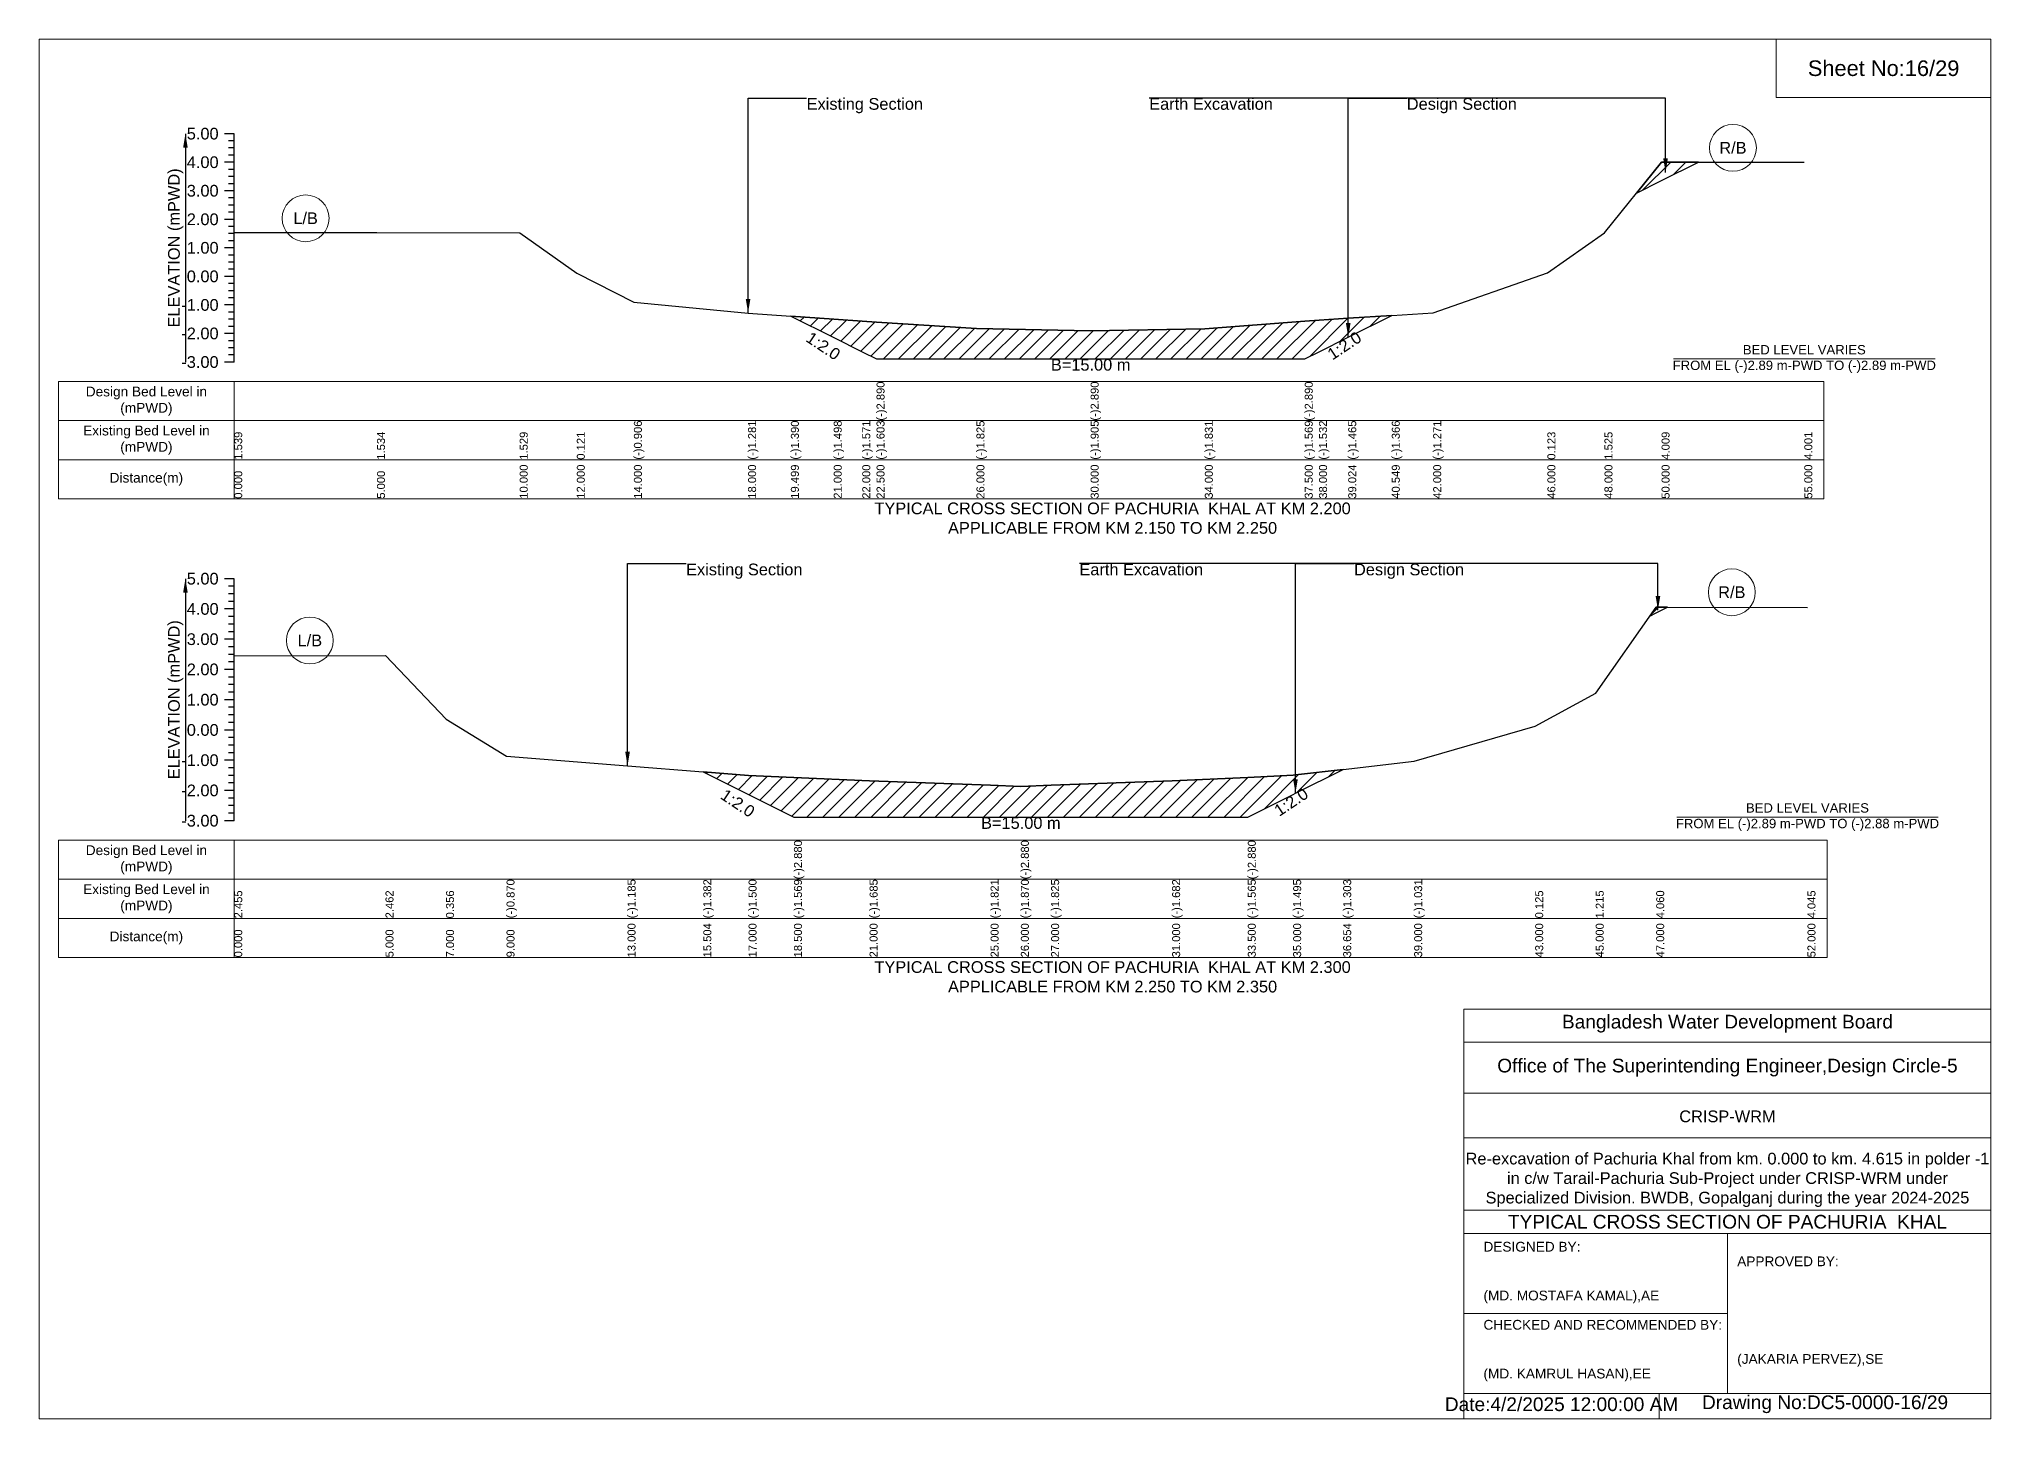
# Model space of a CAD drawing. Header units: inches. Extents: x 91000 to 388000, y -5656 to 0.
# Drawn here: x 250000 to 258000, y -5656 to 0 of the extents above; entities that cross this region are included whole.
import ezdxf

# ---------------------------------------------------------------- set-up
doc = ezdxf.new("R2010")
doc.units = ezdxf.units.IN
doc.header["$LTSCALE"] = 7
doc.header["$MEASUREMENT"] = 0
for name, color, linetype, lineweight in [('Cross section Data Border', 7, 'Continuous', 9), ('Cross Section Labels', 7, 'Continuous', 9), ('Existing_Bed_Level for Xsection', 7, 'Continuous', 25), ('Long Section Labels', 7, 'Continuous', 9)]:
    doc.layers.add(name, color=color, linetype=linetype, lineweight=lineweight)
doc.styles.get("Standard").update_dxf_attribs({"font": 'arial.ttf'})
doc.dimstyles.get("Standard").update_dxf_attribs({"dimtxt": 0.18, "dimasz": 0.18, "dimexe": 0.18, "dimexo": 0.0625, "dimgap": 0.09, "dimtad": 0, "dimtih": 1, "dimtoh": 1, "dimdec": 4, "dimzin": 0, "dimdsep": 46, "dimtxsty": 'Standard', "dimcen": 0.09, "dimadec": 0, "dimazin": 0, "dimtfac": 1, "dimtdec": 4, "dimtofl": 0, "dimtmove": 0, "dimatfit": 3, "dimfxl": 1, "dimtolj": 1, "dimtzin": 0, "dimarcsym": 0})

msp = doc.modelspace()

# ---------------------------------------------------------------- hatches: boundary and pattern name
at = {"layer": 'Existing_Bed_Level for Xsection'}
h = msp.add_hatch(dxfattribs=at)
h.set_pattern_fill('ANSI31', color=256, scale=351, style=0)
h.paths.add_polyline_path([(256547.7, -631.2), (256650, -580), (256801.4, -504.3), (256650, -504.1)])
h = msp.add_hatch(dxfattribs=at)
h.set_pattern_fill('ANSI31', color=256, scale=351, style=0)
h.paths.add_polyline_path([(253081.4, -1135.7), (253257, -1223.5), (253374, -1282), (253432.5, -1311.2), (253842, -1311.2), (254310, -1311.2), (254778, -1311.2), (255187.5, -1311.2), (255246, -1282), (255365.8, -1222.1), (255544.2, -1132.9), (255365.8, -1144.5), (255246, -1152.4), (255187.5, -1156.7), (254778, -1187.3), (254310, -1196), (253842, -1186.6), (253432.5, -1160.6), (253374, -1156.9), (253257, -1148.4)])
h = msp.add_hatch(dxfattribs=at)
h.set_pattern_fill('ANSI31', color=256, scale=372, style=0)
h.paths.add_polyline_path([(256602.5, -2365), (256628, -2352.2), (256674.8, -2328.8), (256628, -2328.7)])
h = msp.add_hatch(dxfattribs=at)
h.set_pattern_fill('ANSI31', color=256, scale=372, style=0)
h.paths.add_polyline_path([(252722.6, -3003.5), (252908, -3096.2), (252908.3, -3096.4), (253094, -3189.2), (253404, -3189.2), (253900, -3189.2), (254024, -3189.2), (254148, -3189.2), (254644, -3189.2), (254954, -3189.2), (255140, -3096.2), (255149.5, -3091.5), (255345.1, -2993.7), (255149.5, -3016.4), (255140, -3017.5), (254954, -3026.2), (254644, -3040.7), (254148, -3058.4), (254024, -3064), (253900, -3057.9), (253404, -3041.1), (253094, -3026.7), (252908.3, -3018.1), (252908, -3018.1)])

# ---------------------------------------------------------------- linework, layer by layer
at = {"layer": 'Cross section Data Border'}
for points in [[(250080, -1404.1), (257315, -1404.1), (257315, -1884.1), (250080, -1884.1)], [(250080, -3284.1), (257328, -3284.1), (257328, -3764.1), (250080, -3764.1)]]:
    msp.add_lwpolyline(points, close=True, dxfattribs=at)
for points in [[(250800, -1404.1), (250800, -1884.1)], [(250080, -1564.1), (257315, -1564.1)], [(250080, -1724.1), (257315, -1724.1)], [(250800, -3284.1), (250800, -3764.1)], [(250080, -3444.1), (257328, -3444.1)], [(250080, -3604.1), (257328, -3604.1)]]:
    msp.add_lwpolyline(points, dxfattribs=at)
at = {"layer": 'Cross Section Labels'}
for points in [[(256699.2, -1311.2), (257770.8, -1311.2)], [(256712.2, -3189.2), (257783.8, -3189.2)]]:
    msp.add_lwpolyline(points, dxfattribs=at)
for centre in [(256942.5, -446), (251092.5, -734.8), (256938, -2267.6), (251110, -2465.3)]:
    msp.add_circle(centre, 96, dxfattribs=at)
at = {"layer": 'Existing_Bed_Level for Xsection'}
for points in [[(250800, -388.1), (250760, -388.1)], [(250800, -1324.1), (250800, -1207.1), (250800, -1090.1), (250800, -973.1), (250800, -856.1), (250800, -739.1), (250800, -622.1), (250800, -505.1), (250800, -388.1)], [(250800, -417.4), (250776, -417.4)], [(250800, -446.6), (250776, -446.6)], [(250800, -475.9), (250776, -475.9)], [(250800, -505.1), (250760, -505.1)], [(250800, -534.4), (250776, -534.4)], [(250800, -793.1), (251385, -793.6), (251970, -794.2), (252204, -959), (252438, -1079.1), (252906, -1123), (253081.4, -1135.7), (253257, -1148.4), (253374, -1156.9), (253432.5, -1160.6), (253432.5, -1160.6), (253842, -1186.6), (254310, -1196), (254310, -1196), (254778, -1187.3), (255187.5, -1156.7), (255187.5, -1156.7), (255246, -1152.4), (255365.8, -1144.5), (255544.2, -1132.9), (255714, -1121.8), (256182, -958.7), (256416, -794.7), (256650, -504.1), (257235, -505)], [(250800, -622.1), (250760, -622.1)], [(250800, -563.6), (250776, -563.6)], [(250800, -592.9), (250776, -592.9)], [(250800, -651.4), (250776, -651.4)], [(250800, -680.6), (250776, -680.6)], [(250800, -709.9), (250776, -709.9)], [(250800, -739.1), (250760, -739.1)], [(250800, -768.4), (250776, -768.4)], [(250800, -797.6), (250776, -797.6)], [(250800, -856.1), (250760, -856.1)], [(250800, -826.9), (250776, -826.9)], [(250800, -885.4), (250776, -885.4)], [(250800, -914.6), (250776, -914.6)], [(250800, -943.9), (250776, -943.9)], [(250800, -973.1), (250760, -973.1)], [(250800, -1002.4), (250776, -1002.4)], [(250800, -1031.6), (250776, -1031.6)], [(250800, -1090.1), (250760, -1090.1)], [(250800, -1060.9), (250776, -1060.9)], [(250800, -1119.4), (250776, -1119.4)], [(250800, -1148.6), (250776, -1148.6)], [(250800, -1177.9), (250776, -1177.9)], [(250800, -1207.1), (250760, -1207.1)], [(250800, -1236.4), (250776, -1236.4)], [(250800, -1265.6), (250776, -1265.6)], [(250800, -1324.1), (250760, -1324.1)], [(250800, -1294.9), (250776, -1294.9)], [(250800, -2212.1), (250760, -2212.1)], [(250800, -3204.1), (250800, -3080.1), (250800, -2956.1), (250800, -2832.1), (250800, -2708.1), (250800, -2584.1), (250800, -2460.1), (250800, -2336.1), (250800, -2212.1)], [(250800, -2243.1), (250776, -2243.1)], [(250800, -2274.1), (250776, -2274.1)], [(250800, -2305.1), (250776, -2305.1)], [(250800, -2336.1), (250760, -2336.1)], [(250800, -2367.1), (250776, -2367.1)], [(250800, -2398.1), (250776, -2398.1)], [(250800, -2527.7), (251420, -2526.8), (251668, -2788), (251916, -2940), (252412, -2979.1), (252722.6, -3003.5), (252908, -3018.1), (252908.3, -3018.1), (253094, -3026.7), (253094, -3026.7), (253404, -3041.1), (253900, -3057.9), (254024, -3064), (254024, -3064), (254148, -3058.4), (254644, -3040.7), (254954, -3026.2), (254954, -3026.2), (255140, -3017.5), (255149.5, -3016.4), (255345.1, -2993.7), (255636, -2960), (256132, -2816.6), (256380, -2681.5), (256628, -2328.7), (257248, -2330.5)], [(250800, -2460.1), (250760, -2460.1)], [(250800, -2429.1), (250776, -2429.1)], [(250800, -2491.1), (250776, -2491.1)], [(250800, -2522.1), (250776, -2522.1)], [(250800, -2553.1), (250776, -2553.1)], [(250800, -2584.1), (250760, -2584.1)], [(250800, -2615.1), (250776, -2615.1)], [(250800, -2708.1), (250760, -2708.1)], [(250800, -2646.1), (250776, -2646.1)], [(250800, -2677.1), (250776, -2677.1)], [(250800, -2739.1), (250776, -2739.1)], [(250800, -2770.1), (250776, -2770.1)], [(250800, -2832.1), (250760, -2832.1)], [(250800, -2801.1), (250776, -2801.1)], [(250800, -2863.1), (250776, -2863.1)], [(250800, -2956.1), (250760, -2956.1)], [(250800, -2894.1), (250776, -2894.1)], [(250800, -2925.1), (250776, -2925.1)], [(250800, -2987.1), (250776, -2987.1)], [(250800, -3018.1), (250776, -3018.1)], [(250800, -3080.1), (250760, -3080.1)], [(250800, -3049.1), (250776, -3049.1)], [(250800, -3111.1), (250776, -3111.1)], [(250800, -3142.1), (250776, -3142.1)], [(250800, -3173.1), (250776, -3173.1)], [(250800, -3204.1), (250760, -3204.1)]]:
    msp.add_lwpolyline(points, dxfattribs=at)
for points in [[(256547.7, -631.2), (256650, -580), (256801.4, -504.3), (256650, -504.1)], [(253081.4, -1135.7), (253257, -1223.5), (253374, -1282), (253432.5, -1311.2), (253432.5, -1311.2), (253842, -1311.2), (254310, -1311.2), (254310, -1311.2), (254778, -1311.2), (255187.5, -1311.2), (255187.5, -1311.2), (255246, -1282), (255365.8, -1222.1), (255544.2, -1132.9), (255544.2, -1132.9), (255544.2, -1132.9), (255365.8, -1144.5), (255246, -1152.4), (255187.5, -1156.7), (255187.5, -1156.7), (254778, -1187.3), (254310, -1196), (254310, -1196), (253842, -1186.6), (253432.5, -1160.6), (253432.5, -1160.6), (253374, -1156.9), (253257, -1148.4)], [(256602.5, -2365), (256628, -2352.2), (256674.8, -2328.8), (256628, -2328.7)], [(252722.6, -3003.5), (252722.6, -3003.5), (252908, -3096.2), (252908.3, -3096.4), (253094, -3189.2), (253094, -3189.2), (253404, -3189.2), (253900, -3189.2), (254024, -3189.2), (254024, -3189.2), (254148, -3189.2), (254644, -3189.2), (254954, -3189.2), (254954, -3189.2), (255140, -3096.2), (255149.5, -3091.5), (255345.1, -2993.7), (255149.5, -3016.4), (255140, -3017.5), (254954, -3026.2), (254954, -3026.2), (254644, -3040.7), (254148, -3058.4), (254024, -3064), (254024, -3064), (253900, -3057.9), (253404, -3041.1), (253094, -3026.7), (253094, -3026.7), (252908.3, -3018.1), (252908, -3018.1), (252722.6, -3003.5)]]:
    msp.add_lwpolyline(points, close=True, dxfattribs=at)
at = {"layer": 'Long Section Labels'}
for points in [[(250000, 0), (258000, 0), (258000, -5656), (250000, -5656)], [(257120, 0), (258000, 0), (258000, -240), (257120, -240)]]:
    msp.add_lwpolyline(points, close=True, dxfattribs=at)
for points in [[(255840, -5656), (255840, -3976), (258000, -3976)], [(255840, -4112), (258000, -4112)], [(255840, -4320), (258000, -4320)], [(255840, -4504), (258000, -4504)], [(255840, -4800), (258000, -4800)], [(255840, -4896), (258000, -4896)], [(256920, -4896), (256920, -5552)], [(255840, -5224), (256920, -5224)], [(255840, -5552), (258000, -5552)], [(256640, -5552), (256640, -5656)]]:
    msp.add_lwpolyline(points, dxfattribs=at)

# ---------------------------------------------------------------- texts
at = {"layer": 'Cross section Data Border', "char_height": 40, "width": 640, "attachment_point": 5}
for s, insert in [('Design Bed Level in (mPWD)', (250440, -1484.1)), ('Existing Bed Level in (mPWD)', (250440, -1644.1)), ('Distance(m)', (250440, -1804.1)), ('Design Bed Level in (mPWD)', (250440, -3364.1)), ('Existing Bed Level in (mPWD)', (250440, -3524.1)), ('Distance(m)', (250440, -3684.1))]:
    msp.add_mtext(s, dxfattribs=dict(at, insert=insert))
at = {"layer": 'Cross Section Labels'}
for s, insert, char_height, attachment_point in [('Existing Section', (253146, -241.9), 48, 1), ('Earth Excavation', (254550, -241.9), 48, 1), ('Design Section', (255605.8, -241.9), 48, 1), ('R/B', (256942.5, -446), 48, 5), ('L/B', (251092.5, -734.8), 48, 5), ('BED LEVEL VARIES ^JFROM EL (-)2.89 m-PWD TO (-)2.89 m-PWD', (257235, -1311.2), 38.4, 5), ('B=15.00 m', (254310, -1311.2), 48, 2), ('TYPICAL CROSS SECTION OF PACHURIA  KHAL AT KM 2.200^JAPPLICABLE FROM KM 2.150 TO KM 2.250', (254400, -1964.1), 48, 5), ('Existing Section', (252652, -2150.1), 48, 1), ('Earth Excavation', (254264, -2150.1), 48, 1), ('Design Section', (255389.5, -2150.1), 48, 1), ('R/B', (256938, -2267.6), 48, 5), ('L/B', (251110, -2465.3), 48, 5), ('B=15.00 m', (254024, -3189.2), 48, 2), ('BED LEVEL VARIES ^JFROM EL (-)2.89 m-PWD TO (-)2.88 m-PWD', (257248, -3189.2), 38.4, 5), ('TYPICAL CROSS SECTION OF PACHURIA  KHAL AT KM 2.300^JAPPLICABLE FROM KM 2.250 TO KM 2.350', (254400, -3844.1), 48, 5)]:
    msp.add_mtext(s, dxfattribs=dict(at, insert=insert, char_height=char_height, attachment_point=attachment_point))
at = {"layer": 'Cross Section Labels', "char_height": 48, "attachment_point": 2}
for insert, rotation in [((253227.7, -1238.1), 326.30993), ((255336.6, -1236.7), 33.69007), ((252877.3, -3111.9), 326.30993), ((255118.5, -3107), 33.69007)]:
    msp.add_mtext('1:2.0', dxfattribs=dict(at, insert=insert, rotation=rotation))
at = {"layer": 'Existing_Bed_Level for Xsection', "char_height": 48, "attachment_point": 6}
for s, insert in [('5.00', (250736, -388.1)), ('4.00', (250736, -505.1)), ('3.00', (250736, -622.1)), ('2.00', (250736, -739.1)), ('1.00', (250736, -856.1)), ('0.00', (250736, -973.1)), ('-1.00', (250736, -1090.1)), ('-2.00', (250736, -1207.1)), ('-3.00', (250736, -1324.1)), ('5.00', (250736, -2212.1)), ('4.00', (250736, -2336.1)), ('3.00', (250736, -2460.1)), ('2.00', (250736, -2584.1)), ('1.00', (250736, -2708.1)), ('0.00', (250736, -2832.1)), ('-1.00', (250736, -2956.1)), ('-2.00', (250736, -3080.1)), ('-3.00', (250736, -3204.1))]:
    msp.add_mtext(s, dxfattribs=dict(at, insert=insert))
at = {"layer": 'Existing_Bed_Level for Xsection', "rotation": 90}
for s, insert, char_height, attachment_point in [('ELEVATION (mPWD)', (250560, -856.1), 48, 5), ('(-)2.890', (253432.5, -1564.1), 32.8, 1), ('(-)2.890', (254310, -1564.1), 32.8, 1), ('(-)2.890', (255187.5, -1564.1), 32.8, 1), ('(-)0.906', (252438, -1724.1), 32.8, 1), ('(-)1.281', (252906, -1724.1), 32.8, 1), ('(-)1.390', (253081.4, -1724.1), 32.8, 1), ('(-)1.498', (253257, -1724.1), 32.8, 1), ('(-)1.571', (253374, -1724.1), 32.8, 1), ('(-)1.603', (253432.5, -1724.1), 32.8, 1), ('(-)1.825', (253842, -1724.1), 32.8, 1), ('(-)1.905', (254310, -1724.1), 32.8, 1), ('(-)1.831', (254778, -1724.1), 32.8, 1), ('(-)1.569', (255187.5, -1724.1), 32.8, 1), ('(-)1.532', (255246, -1724.1), 32.8, 1), ('(-)1.465', (255365.8, -1724.1), 32.8, 1), ('(-)1.366', (255544.2, -1724.1), 32.8, 1), ('(-)1.271', (255714, -1724.1), 32.8, 1), ('1.539', (250800, -1724.1), 32.8, 1), ('1.534', (251385, -1724.1), 32.8, 1), ('1.529', (251970, -1724.1), 32.8, 1), ('0.121', (252204, -1724.1), 32.8, 1), ('0.123', (256182, -1724.1), 32.8, 1), ('1.525', (256416, -1724.1), 32.8, 1), ('4.009', (256650, -1724.1), 32.8, 1), ('4.001', (257235, -1724.1), 32.8, 1), ('10.000', (251970, -1884.1), 32.8, 1), ('12.000', (252204, -1884.1), 32.8, 1), ('14.000', (252438, -1884.1), 32.8, 1), ('18.000', (252906, -1884.1), 32.8, 1), ('19.499', (253081.4, -1884.1), 32.8, 1), ('21.000', (253257, -1884.1), 32.8, 1), ('22.000', (253374, -1884.1), 32.8, 1), ('22.500', (253432.5, -1884.1), 32.8, 1), ('26.000', (253842, -1884.1), 32.8, 1), ('30.000', (254310, -1884.1), 32.8, 1), ('34.000', (254778, -1884.1), 32.8, 1), ('37.500', (255187.5, -1884.1), 32.8, 1), ('38.000', (255246, -1884.1), 32.8, 1), ('39.024', (255365.8, -1884.1), 32.8, 1), ('40.549', (255544.2, -1884.1), 32.8, 1), ('42.000', (255714, -1884.1), 32.8, 1), ('46.000', (256182, -1884.1), 32.8, 1), ('48.000', (256416, -1884.1), 32.8, 1), ('50.000', (256650, -1884.1), 32.8, 1), ('55.000', (257235, -1884.1), 32.8, 1), ('0.000', (250800, -1884.1), 32.8, 1), ('5.000', (251385, -1884.1), 32.8, 1), ('ELEVATION (mPWD)', (250560, -2708.1), 48, 5), ('(-)2.880', (253094, -3444.1), 32.8, 1), ('(-)2.880', (254024, -3444.1), 32.8, 1), ('(-)2.880', (254954, -3444.1), 32.8, 1), ('2.455', (250800, -3604.1), 32.8, 1), ('2.462', (251420, -3604.1), 32.8, 1), ('0.356', (251668, -3604.1), 32.8, 1), ('(-)0.870', (251916, -3604.1), 32.8, 1), ('(-)1.185', (252412, -3604.1), 32.8, 1), ('(-)1.382', (252722.6, -3604.1), 32.8, 1), ('(-)1.500', (252908, -3604.1), 32.8, 1), ('(-)1.569', (253094, -3604.1), 32.8, 1), ('(-)1.685', (253404, -3604.1), 32.8, 1), ('(-)1.821', (253900, -3604.1), 32.8, 1), ('(-)1.870', (254024, -3604.1), 32.8, 1), ('(-)1.825', (254148, -3604.1), 32.8, 1), ('(-)1.682', (254644, -3604.1), 32.8, 1), ('(-)1.565', (254954, -3604.1), 32.8, 1), ('(-)1.495', (255140, -3604.1), 32.8, 1), ('(-)1.303', (255345.1, -3604.1), 32.8, 1), ('(-)1.031', (255636, -3604.1), 32.8, 1), ('0.125', (256132, -3604.1), 32.8, 1), ('1.215', (256380, -3604.1), 32.8, 1), ('4.060', (256628, -3604.1), 32.8, 1), ('4.045', (257248, -3604.1), 32.8, 1), ('0.000', (250800, -3764.1), 32.8, 1), ('5.000', (251420, -3764.1), 32.8, 1), ('7.000', (251668, -3764.1), 32.8, 1), ('9.000', (251916, -3764.1), 32.8, 1), ('13.000', (252412, -3764.1), 32.8, 1), ('15.504', (252722.6, -3764.1), 32.8, 1), ('17.000', (252908, -3764.1), 32.8, 1), ('18.500', (253094, -3764.1), 32.8, 1), ('21.000', (253404, -3764.1), 32.8, 1), ('25.000', (253900, -3764.1), 32.8, 1), ('26.000', (254024, -3764.1), 32.8, 1), ('27.000', (254148, -3764.1), 32.8, 1), ('31.000', (254644, -3764.1), 32.8, 1), ('33.500', (254954, -3764.1), 32.8, 1), ('35.000', (255140, -3764.1), 32.8, 1), ('36.654', (255345.1, -3764.1), 32.8, 1), ('39.000', (255636, -3764.1), 32.8, 1), ('43.000', (256132, -3764.1), 32.8, 1), ('45.000', (256380, -3764.1), 32.8, 1), ('47.000', (256628, -3764.1), 32.8, 1), ('52.000', (257248, -3764.1), 32.8, 1)]:
    msp.add_mtext(s, dxfattribs=dict(at, insert=insert, char_height=char_height, attachment_point=attachment_point))
at = {"layer": 'Long Section Labels', "attachment_point": 5}
for s, insert, char_height in [('Sheet No:16/29', (257560, -120), 64), ('Bangladesh Water Development Board', (256920, -4036), 56), ('Office of The Superintending Engineer,Design Circle-5', (256920, -4216), 56)]:
    msp.add_mtext(s, dxfattribs=dict(at, insert=insert, char_height=char_height))
at = {"layer": 'Long Section Labels'}
for s, insert, char_height, width, attachment_point in [('CRISP-WRM', (256920, -4416), 48, 2240, 5), ('Re-excavation of Pachuria Khal from km. 0.000 to km. 4.615 in polder -1  in c/w Tarail-Pachuria Sub-Project under CRISP-WRM under Specialized Division. BWDB, Gopalganj during the year 2024-2025', (256920, -4676), 48, 2160, 5), ('TYPICAL CROSS SECTION OF PACHURIA  KHAL', (256920, -4848), 56, 2240, 5), ('DESIGNED BY:^J^J^J(MD. MOSTAFA KAMAL),AE', (255920, -5056), 40, 1120, 4), ('APPROVED BY:^J^J^J^J^J^J(JAKARIA PERVEZ),SE', (256960, -5216), 40, 1120, 4), ('CHECKED AND RECOMMENDED BY:^J^J^J(MD. KAMRUL HASAN),EE', (255920, -5376), 40, 1120, 4), ('Date:4/2/2025 12:00:00 AM', (256240, -5596), 56, 1120, 5), ('Drawing No:DC5-0000-16/29', (257320, -5596), 56, 1760, 5)]:
    msp.add_mtext(s, dxfattribs=dict(at, insert=insert, char_height=char_height, width=width, attachment_point=attachment_point))

# ---------------------------------------------------------------- leaders
at = {"layer": 'Cross Section Labels', "annotation_type": 0, "has_hookline": 1}
for points, hookline_direction, text_width in [([(252906, -1123), (252906, -241.9), (253145.9, -241.9)], 0, 467.2), ([(256666.3, -546.5), (256666.3, -241.9), (254550.1, -241.9)], 1, 497), ([(255365.8, -1222.1), (255365.8, -241.9), (255605.8, -241.9)], 0, 441.2), ([(252412, -2979.1), (252412, -2150.1), (252651.9, -2150.1)], 0, 467.2), ([(256635.1, -2340.8), (256635.1, -2150.1), (254264.1, -2150.1)], 1, 497), ([(255149.5, -3091.5), (255149.5, -2150.1), (255389.4, -2150.1)], 0, 441.2)]:
    msp.add_leader(points, dimstyle='Standard', override={"dimasz": 57.6}, dxfattribs=dict(at, hookline_direction=hookline_direction, text_width=text_width))
at = {"layer": 'Existing_Bed_Level for Xsection'}
for points in [[(250600, -388.1), (250600, -1324.1)], [(250600, -2212.1), (250600, -3204.1)]]:
    msp.add_leader(points, dimstyle='Standard', override={"dimasz": 57.6}, dxfattribs=at)

doc.saveas('drawing.dxf')
